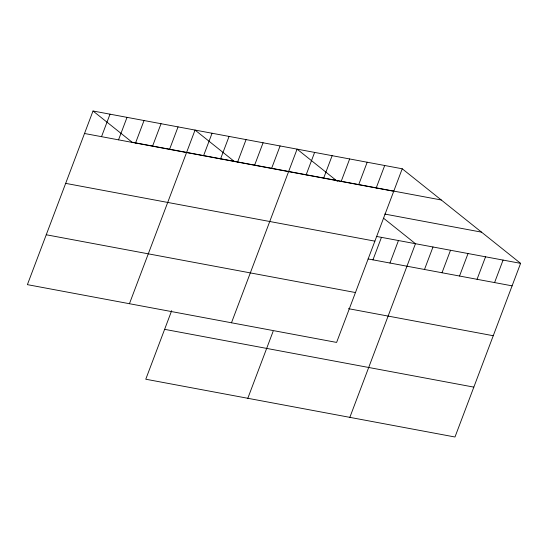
<?xml version="1.0" encoding="UTF-8"?>
<svg xmlns="http://www.w3.org/2000/svg" width="548" height="548" viewBox="0 0 548 548"><rect width="100%" height="100%" fill="white"/><g stroke="black" fill="none" stroke-linecap="round" stroke-linejoin="round"><path stroke-width="0.82" d="M93.016 110.997L27.4 284.645L336.609 342.425L402.225 168.777L93.016 110.997L132.082 142.206L441.291 199.986M101.524 136.664L110.025 114.176M118.532 139.843L127.026 117.354M135.534 143.021L144.035 120.526M152.543 146.2L161.043 123.704M169.551 149.378L178.052 126.883M129.438 303.715L195.054 130.061L234.119 161.276M203.561 155.735L212.062 133.239M220.57 158.913L229.071 136.418M171.682 310.654L145.775 379.223L454.984 437.003L520.6 263.355L402.225 168.777M237.579 162.092L246.073 139.596M254.58 165.27L263.081 142.775M271.589 168.448L280.09 145.953M231.475 322.779L297.091 149.131L337.417 181.347M306.12 174.901L314.614 152.406M323.635 178.175L332.136 155.68M247.812 398.293L273.137 331.28M341.157 181.45L349.658 158.954M358.68 184.724L367.181 162.229M376.202 187.991L384.703 165.503M372.955 259.848L381.456 237.353M389.964 263.026L398.465 240.531M349.85 417.357L415.466 243.709L383.566 218.22M424.488 269.479L432.989 246.984M442.01 272.753L450.511 250.258M459.532 276.028L468.033 253.532M477.055 279.302L485.555 256.807M494.577 282.576L503.078 260.081M84.515 133.493L393.724 191.266M384.751 214.056L481.534 232.147M376.599 236.448L520.6 263.355M65.671 183.368L374.88 241.147M368.098 258.944L512.099 285.851M46.251 234.763L355.46 292.543M348.439 308.668L493.255 335.732M164.626 329.341L473.835 387.121"/></g></svg>
